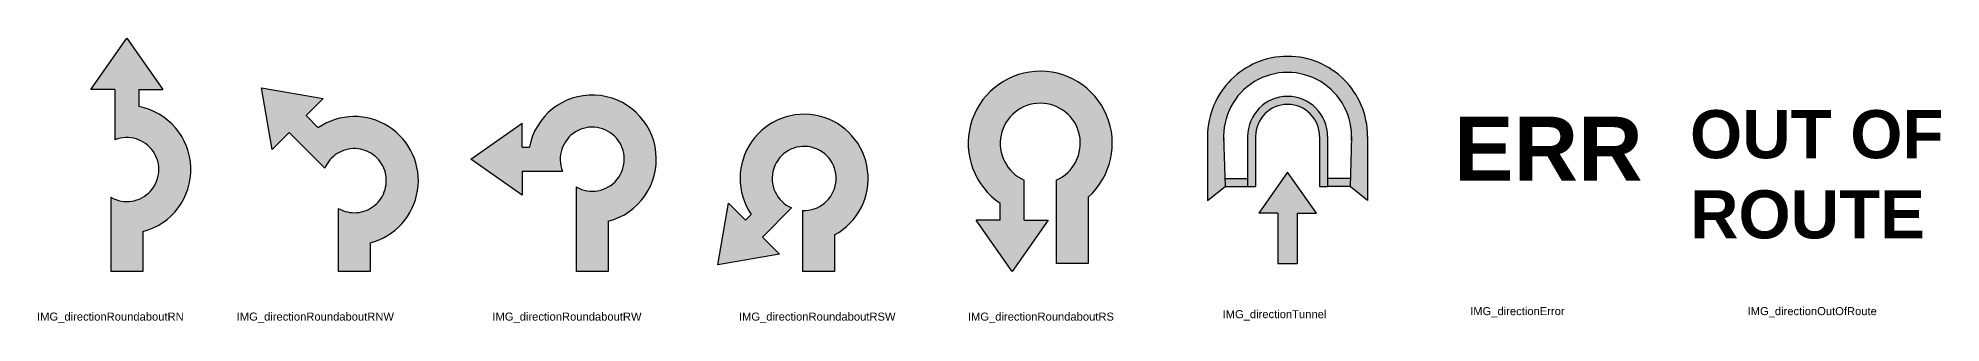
# Model space of a CAD drawing. Header units: millimetres. Extents: x 23 to 1007, y 18 to 88.
# Drawn here: x 769.7 to 1007.4, y 17.6 to 53.2 of the extents above; entities that cross this region are included whole.
import ezdxf

# ---------------------------------------------------------------- set-up
doc = ezdxf.new("R2010")
doc.units = ezdxf.units.MM
doc.header["$LTSCALE"] = 25.4
doc.linetypes.add('CENTER2', pattern=[28.575, 19.05, -3.175, 3.175, -3.175])
doc.layers.add('netdut', color=7, linetype='CENTER2')
doc.styles.get("Standard").update_dxf_attribs({"font": 'arial.ttf'})

msp = doc.modelspace()

# ---------------------------------------------------------------- hatches: boundary and pattern name
at = {"layer": 'netdut', "true_color": 0x000000}
h = msp.add_hatch(color=18, dxfattribs=at)
h.dxf.hatch_style = 1
h.paths.add_polyline_path([(778.79, 33.31), (778.79, 24.06), (782.79, 24.06), (782.79, 29.02, 0.800546), (782.29, 44.63), (782.29, 46.77), (785.29, 46.77), (780.79, 53.17), (776.29, 46.77), (779.29, 46.77), (779.29, 40.48, -1.600712)])
h = msp.add_hatch(color=18, dxfattribs=at)
h.dxf.hatch_style = 1
h.paths.add_polyline_path([(929.81, 34.64), (930.81, 34.64), (930.81, 40.89, 1), (920.81, 40.89), (920.81, 34.64), (921.81, 34.64), (921.81, 40.89, -1), (929.81, 40.89)], flags=17)
h.paths.add_polyline_path([(935.81, 40.89, 1), (915.81, 40.89), (915.81, 32.89), (918, 34.64), (917.83, 40.4, -1.062673), (933.8, 40.4), (933.62, 34.64), (935.81, 32.89)])
h = msp.add_hatch(color=18, dxfattribs=at)
h.dxf.hatch_style = 1
h.paths.add_polyline_path([(889.91, 32.55), (889.91, 30.45), (886.91, 30.45), (891.41, 24.06), (895.91, 30.45), (892.91, 30.45), (892.91, 35.45, -4.791288), (896.91, 35.45), (896.91, 25.04), (900.91, 25.04), (900.91, 33.33, 2.922454)])
h = msp.add_hatch(color=18, dxfattribs=at)
h.dxf.hatch_style = 1
h.paths.add_polyline_path([(807.21, 31.91), (807.21, 24.06), (811.21, 24.06), (811.21, 27.63, 1.188754), (804.71, 41.99), (803.2, 43.51), (805.32, 45.63), (797.61, 46.97), (798.95, 39.27), (801.08, 41.39), (805.53, 36.94, -2.6403)])
h = msp.add_hatch(color=18, dxfattribs=at)
h.dxf.hatch_style = 1
h.paths.add_polyline_path([(831.09, 39.56), (830.16, 39.56), (830.16, 42.56), (823.76, 38.06), (830.16, 33.56), (830.16, 36.56), (835.24, 36.56, -5.979661), (836.94, 34.59), (836.94, 24.06), (840.94, 24.06), (840.94, 30.31, 1.817407)])
h = msp.add_hatch(color=18, dxfattribs=at)
h.dxf.hatch_style = 1
h.paths.add_polyline_path([(858.8, 31.16), (858.08, 30.44), (855.96, 32.56), (854.61, 24.86), (862.32, 26.2), (860.2, 28.32), (863.85, 31.98, -11.494415), (865.2, 31.66), (865.2, 24.06), (869.2, 24.06), (869.2, 28.61, 2.603701)])
h = msp.add_hatch(color=18, dxfattribs=at)
h.dxf.hatch_style = 1
h.paths.add_polyline_path([(924.61, 31.31), (924.61, 25.04), (927.01, 25.04), (927.01, 31.31), (929.41, 31.31), (925.81, 36.42), (922.21, 31.31)])
h = msp.add_hatch(color=18, dxfattribs=at)
h.dxf.hatch_style = 1
h.paths.add_polyline_path([(933.62, 34.64), (933.65, 35.64), (930.81, 35.64), (930.81, 34.64)])
h.paths.add_polyline_path([(917.97, 35.64), (918, 34.64), (920.81, 34.64), (920.81, 35.64)])

# ---------------------------------------------------------------- linework, layer by layer
at = {"layer": 'netdut'}
for p, q in [((776.29, 46.77), (780.79, 53.17)), ((780.79, 53.17), (785.29, 46.77)), ((779.29, 46.77), (776.29, 46.77)), ((779.29, 46.77), (779.29, 40.48)), ((782.29, 46.77), (782.29, 44.63)), ((782.29, 46.77), (785.29, 46.77)), ((797.61, 46.97), (805.32, 45.63)), ((798.95, 39.27), (797.61, 46.97)), ((803.2, 43.51), (805.32, 45.63)), ((803.2, 43.51), (804.71, 41.99)), ((801.08, 41.39), (798.95, 39.27)), ((801.08, 41.39), (805.53, 36.94)), ((823.76, 38.06), (830.16, 42.56)), ((830.16, 39.56), (830.16, 42.56)), ((915.81, 40.89), (915.81, 32.89)), ((917.81, 40.89), (918, 34.64)), ((920.81, 40.89), (920.81, 34.64)), ((921.81, 40.89), (921.81, 34.64)), ((929.81, 40.89), (929.81, 34.64)), ((930.81, 40.89), (930.81, 34.64)), ((933.81, 40.89), (933.62, 34.64)), ((935.81, 40.89), (935.81, 32.89)), ((830.16, 33.56), (823.76, 38.06)), ((830.16, 39.56), (831.09, 39.56)), ((830.16, 36.56), (835.24, 36.56)), ((830.16, 36.56), (830.16, 33.56)), ((925.81, 36.42), (922.21, 31.31)), ((929.41, 31.31), (925.81, 36.42)), ((778.79, 33.31), (778.79, 24.06)), ((836.94, 34.59), (836.94, 24.06)), ((892.91, 30.45), (892.91, 35.45)), ((896.91, 35.45), (896.91, 25.04)), ((900.91, 33.33), (900.91, 25.04)), ((915.81, 32.89), (918, 34.64)), ((918, 35.64), (920.81, 35.64)), ((918, 34.64), (920.81, 34.64)), ((920.81, 34.64), (921.81, 34.64)), ((929.81, 34.64), (930.81, 34.64)), ((933.62, 35.64), (930.81, 35.64)), ((933.62, 34.64), (930.81, 34.64)), ((935.81, 32.89), (933.62, 34.64)), ((807.21, 31.91), (807.21, 24.06)), ((854.61, 24.86), (855.96, 32.56)), ((858.08, 30.44), (855.96, 32.56)), ((858.08, 30.44), (858.8, 31.16)), ((860.2, 28.32), (863.85, 31.98)), ((865.2, 31.66), (865.2, 24.06)), ((889.91, 30.45), (889.91, 32.55)), ((924.61, 31.31), (922.21, 31.31)), ((924.61, 31.31), (924.61, 25.04)), ((927.01, 31.31), (927.01, 25.04)), ((927.01, 31.31), (929.41, 31.31)), ((782.79, 29.02), (782.79, 24.06)), ((840.94, 30.31), (840.94, 24.06)), ((869.2, 28.61), (869.2, 24.06)), ((889.91, 30.45), (886.91, 30.45)), ((891.41, 24.06), (886.91, 30.45)), ((895.91, 30.45), (891.41, 24.06)), ((892.91, 30.45), (895.91, 30.45)), ((811.21, 27.63), (811.21, 24.06)), ((862.32, 26.2), (854.61, 24.86)), ((860.2, 28.32), (862.32, 26.2)), ((782.79, 24.06), (778.79, 24.06)), ((811.21, 24.06), (807.21, 24.06)), ((840.94, 24.06), (836.94, 24.06)), ((869.2, 24.06), (865.2, 24.06)), ((900.91, 25.04), (896.91, 25.04)), ((924.61, 25.04), (927.01, 25.04))]:
    msp.add_line(p, q, dxfattribs=at)
for centre, radius, start, end in [((925.81, 40.89), 10, 0, 180), ((894.91, 40.04), 9, 311.8103, 236.251), ((925.81, 40.89), 8, 356.5193, 183.4807), ((838.94, 38.06), 8, 284.4775, 169.1931), ((925.81, 40.89), 5, 0, 180), ((780.79, 36.77), 8, 284.4775, 79.1931), ((809.21, 35.38), 8, 284.4775, 124.1931), ((865.41, 35.66), 8, 298.2339, 214.1931), ((894.91, 40.04), 5, 293.5782, 246.4218), ((925.81, 40.89), 4, 0, 180), ((780.79, 36.77), 4, 240, 112.0243), ((838.94, 38.06), 4, 240, 202.0243), ((809.21, 35.38), 4, 240, 157.0243), ((865.41, 35.66), 4, 266.9129, 247.0243)]:
    msp.add_arc(centre, radius, start, end, dxfattribs=at)

# ---------------------------------------------------------------- texts
at = {"layer": 'netdut', "attachment_point": 1}
for s, width, insert, char_height in [('{\\fArial|b1|i0|c0|p34;ERR}', 36.7823, (946.59, 43.36), 8), ('{\\fArial|b1|i0|c0|p34;OUT OF\\PROUTE}', 36.7823, (976.09, 44.18), 6), ('IMG_directionTunnel', 24.2972, (917.69, 19.22), 1), ('IMG_directionError', 24.2972, (948.62, 19.6), 1), ('IMG_directionOutOfRoute', 24.2972, (983.28, 19.6), 1), ('IMG_directionRoundaboutRN', 24.2972, (769.57, 18.92), 1), ('IMG_directionRoundaboutRNW', 24.2972, (794.52, 18.92), 1), ('IMG_directionRoundaboutRW', 24.2972, (826.46, 18.92), 1), ('IMG_directionRoundaboutRSW', 24.2972, (857.26, 18.92), 1), ('IMG_directionRoundaboutRS', 24.2972, (885.87, 18.92), 1)]:
    msp.add_mtext_dynamic_manual_height_columns(s, width=width, gutter_width=25.4, heights=[0], dxfattribs=dict(at, insert=insert, char_height=char_height))

doc.saveas('drawing.dxf')
